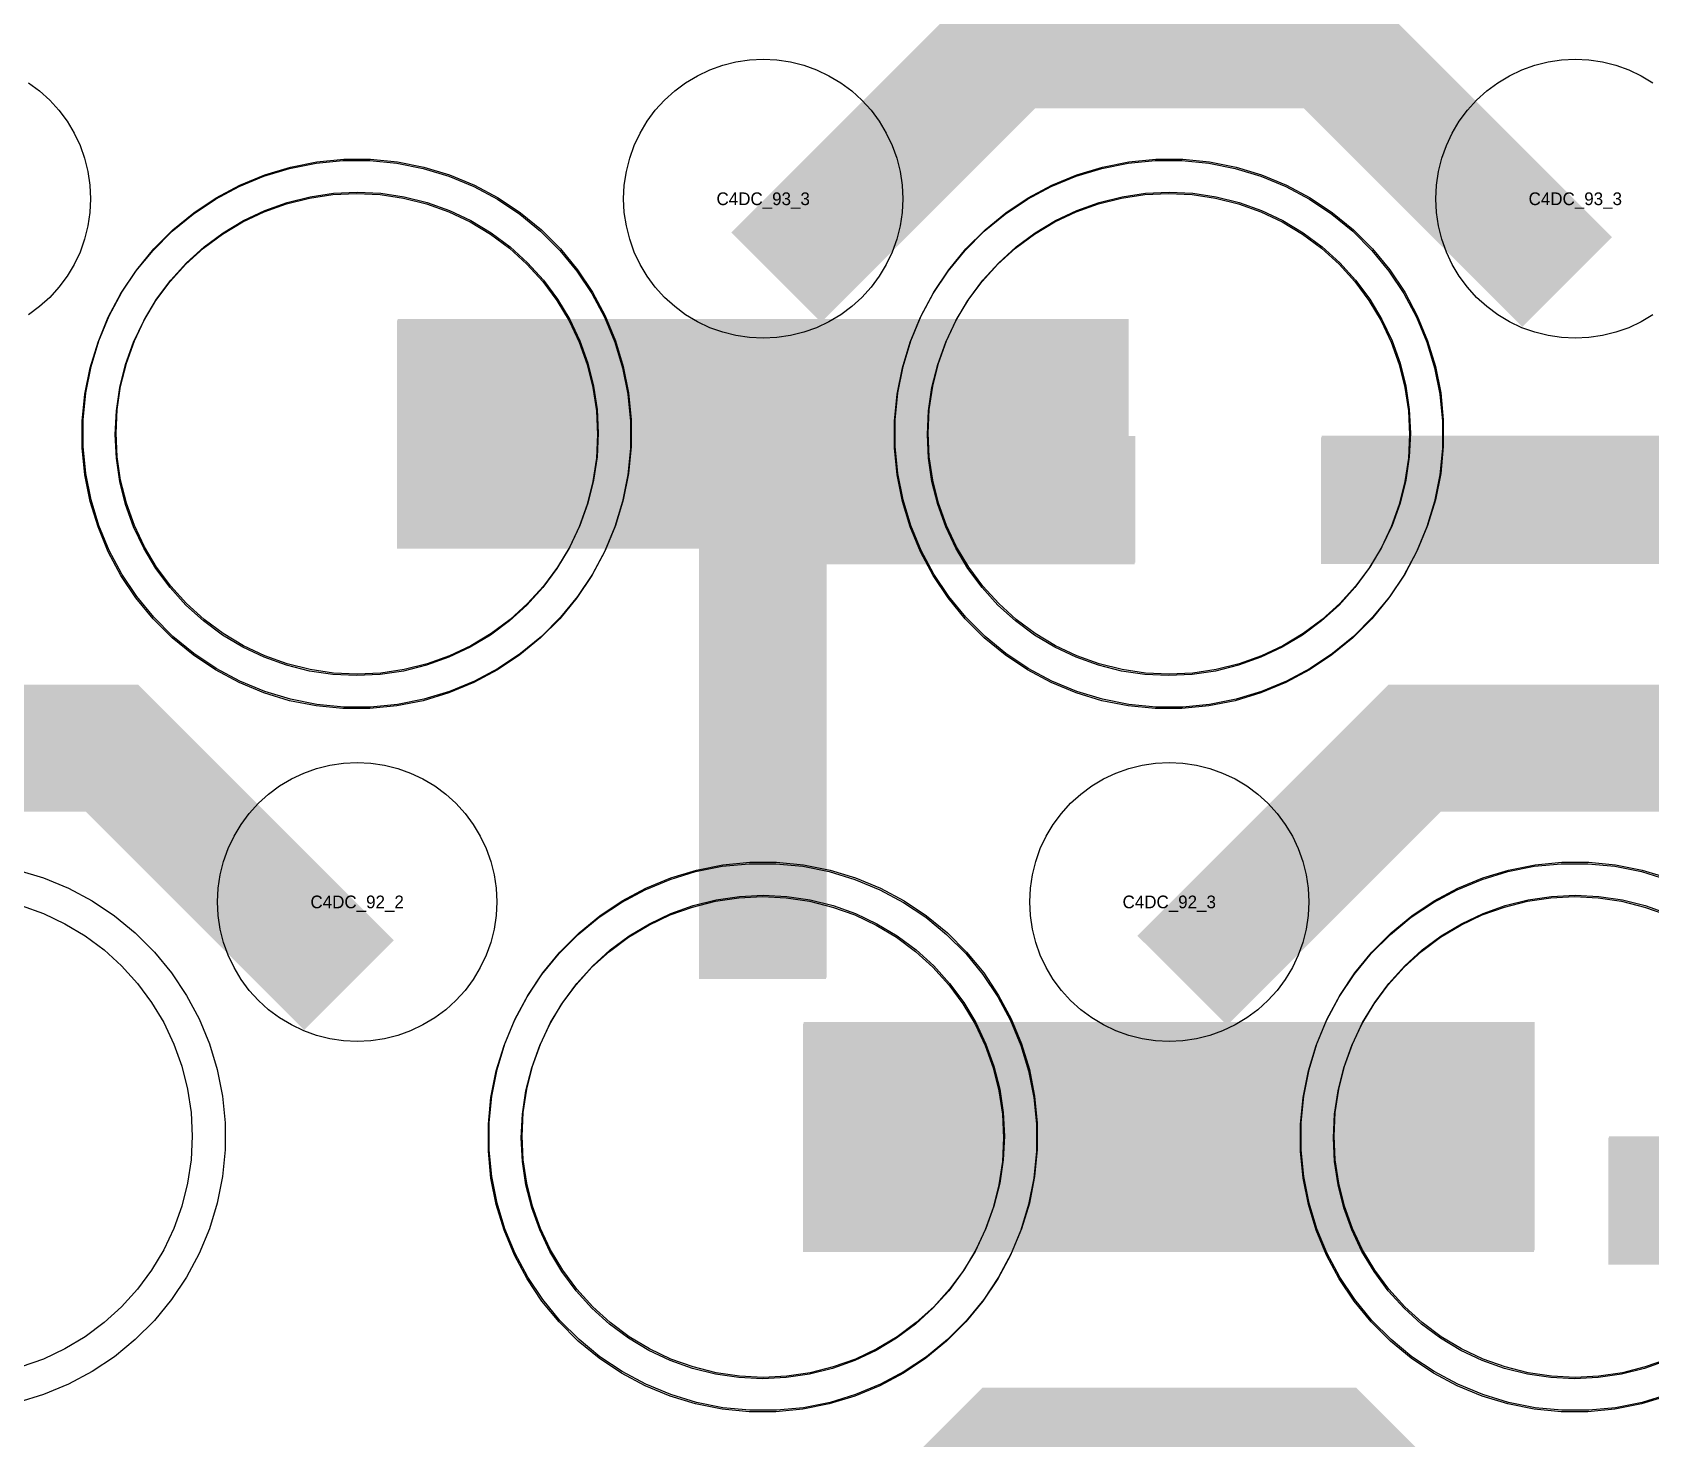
# Model space of a CAD drawing. Extents: x -11880 to 11880, y -14992 to 14992.
# Drawn here: x -11184 to -10865.2, y -2151.3 to -1874.1 of the extents above; entities that cross this region are included whole.
import ezdxf
from ezdxf.enums import TextEntityAlignment as Align

# ---------------------------------------------------------------- set-up
doc = ezdxf.new("R2010")
doc.units = 0
doc.header["$MEASUREMENT"] = 0
for name, color, linetype in [('GDS_775_DT_237', 138, 'CONTINUOUS'), ('RDL1_FS', 34, 'CONTINUOUS'), ('RDL_BS', 160, 'CONTINUOUS')]:
    doc.layers.add(name, color=color, linetype=linetype)

msp = doc.modelspace()

# ---------------------------------------------------------------- linework, layer by layer
at = {"layer": 'RDL1_FS', "color": 241, "true_color": 0xf7abae}
for points in [[(-11120.149, -2000.896), (-11124.806, -2000.667), (-11129.417, -1999.983), (-11133.94, -1998.851), (-11138.33, -1997.279), (-11142.544, -1995.287), (-11146.544, -1992.889), (-11150.289, -1990.111), (-11153.743, -1986.981), (-11156.873, -1983.527), (-11159.651, -1979.782), (-11162.049, -1975.782), (-11164.041, -1971.568), (-11165.613, -1967.178), (-11166.745, -1962.655), (-11167.429, -1958.044), (-11167.658, -1953.387), (-11167.429, -1948.73), (-11166.745, -1944.119), (-11165.613, -1939.596), (-11164.041, -1935.206), (-11162.049, -1930.992), (-11159.651, -1926.992), (-11156.873, -1923.247), (-11153.743, -1919.793), (-11150.289, -1916.663), (-11146.544, -1913.885), (-11142.544, -1911.487), (-11138.33, -1909.495), (-11133.94, -1907.923), (-11129.417, -1906.791), (-11124.806, -1906.107), (-11120.149, -1905.878), (-11115.492, -1906.107), (-11110.881, -1906.791), (-11106.358, -1907.923), (-11101.968, -1909.495), (-11097.754, -1911.487), (-11093.754, -1913.885), (-11090.009, -1916.663), (-11086.555, -1919.793), (-11083.425, -1923.247), (-11080.647, -1926.992), (-11078.249, -1930.992), (-11076.257, -1935.206), (-11074.685, -1939.596), (-11073.553, -1944.119), (-11072.869, -1948.73), (-11072.64, -1953.387), (-11072.869, -1958.044), (-11073.553, -1962.655), (-11074.685, -1967.178), (-11076.257, -1971.568), (-11078.249, -1975.782), (-11080.647, -1979.782), (-11083.425, -1983.527), (-11086.555, -1986.981), (-11090.009, -1990.111), (-11093.754, -1992.889), (-11097.754, -1995.287), (-11101.968, -1997.279), (-11106.358, -1998.851), (-11110.881, -1999.983), (-11115.492, -2000.667)], [(-10960.149, -2000.896), (-10964.806, -2000.667), (-10969.417, -1999.983), (-10973.94, -1998.851), (-10978.33, -1997.279), (-10982.544, -1995.287), (-10986.544, -1992.889), (-10990.289, -1990.111), (-10993.743, -1986.981), (-10996.873, -1983.527), (-10999.651, -1979.782), (-11002.049, -1975.782), (-11004.041, -1971.568), (-11005.613, -1967.178), (-11006.745, -1962.655), (-11007.429, -1958.044), (-11007.658, -1953.387), (-11007.429, -1948.73), (-11006.745, -1944.119), (-11005.613, -1939.596), (-11004.041, -1935.206), (-11002.049, -1930.992), (-10999.651, -1926.992), (-10996.873, -1923.247), (-10993.743, -1919.793), (-10990.289, -1916.663), (-10986.544, -1913.885), (-10982.544, -1911.487), (-10978.33, -1909.495), (-10973.94, -1907.923), (-10969.417, -1906.791), (-10964.806, -1906.107), (-10960.149, -1905.878), (-10955.492, -1906.107), (-10950.881, -1906.791), (-10946.358, -1907.923), (-10941.968, -1909.495), (-10937.754, -1911.487), (-10933.754, -1913.885), (-10930.009, -1916.663), (-10926.555, -1919.793), (-10923.425, -1923.247), (-10920.647, -1926.992), (-10918.249, -1930.992), (-10916.257, -1935.206), (-10914.685, -1939.596), (-10913.553, -1944.119), (-10912.869, -1948.73), (-10912.64, -1953.387), (-10912.869, -1958.044), (-10913.553, -1962.655), (-10914.685, -1967.178), (-10916.257, -1971.568), (-10918.249, -1975.782), (-10920.647, -1979.782), (-10923.425, -1983.527), (-10926.555, -1986.981), (-10930.009, -1990.111), (-10933.754, -1992.889), (-10937.754, -1995.287), (-10941.968, -1997.279), (-10946.358, -1998.851), (-10950.881, -1999.983), (-10955.492, -2000.667)], [(-11040.149, -2139.461), (-11044.806, -2139.232), (-11049.417, -2138.548), (-11053.94, -2137.416), (-11058.33, -2135.844), (-11062.544, -2133.852), (-11066.544, -2131.454), (-11070.289, -2128.676), (-11073.743, -2125.546), (-11076.873, -2122.092), (-11079.651, -2118.347), (-11082.049, -2114.347), (-11084.041, -2110.133), (-11085.613, -2105.743), (-11086.745, -2101.22), (-11087.429, -2096.609), (-11087.658, -2091.952), (-11087.429, -2087.295), (-11086.745, -2082.684), (-11085.613, -2078.161), (-11084.041, -2073.771), (-11082.049, -2069.557), (-11079.651, -2065.557), (-11076.873, -2061.812), (-11073.743, -2058.358), (-11070.289, -2055.228), (-11066.544, -2052.45), (-11062.544, -2050.052), (-11058.33, -2048.06), (-11053.94, -2046.488), (-11049.417, -2045.356), (-11044.806, -2044.672), (-11040.149, -2044.443), (-11035.492, -2044.672), (-11030.881, -2045.356), (-11026.358, -2046.488), (-11021.968, -2048.06), (-11017.754, -2050.052), (-11013.754, -2052.45), (-11010.009, -2055.228), (-11006.555, -2058.358), (-11003.425, -2061.812), (-11000.647, -2065.557), (-10998.249, -2069.557), (-10996.257, -2073.771), (-10994.685, -2078.161), (-10993.553, -2082.684), (-10992.869, -2087.295), (-10992.64, -2091.952), (-10992.869, -2096.609), (-10993.553, -2101.22), (-10994.685, -2105.743), (-10996.257, -2110.133), (-10998.249, -2114.347), (-11000.647, -2118.347), (-11003.425, -2122.092), (-11006.555, -2125.546), (-11010.009, -2128.676), (-11013.754, -2131.454), (-11017.754, -2133.852), (-11021.968, -2135.844), (-11026.358, -2137.416), (-11030.881, -2138.548), (-11035.492, -2139.232)]]:
    msp.add_lwpolyline(points, close=True, dxfattribs=at)
at = {"layer": 'RDL1_FS'}
for points in [[(-11120, -2000.614), (-11124.657, -2000.385), (-11129.268, -1999.701), (-11133.791, -1998.569), (-11138.181, -1996.997), (-11142.395, -1995.005), (-11146.395, -1992.607), (-11150.14, -1989.829), (-11153.594, -1986.699), (-11156.724, -1983.245), (-11159.502, -1979.5), (-11161.9, -1975.5), (-11163.892, -1971.286), (-11165.464, -1966.896), (-11166.596, -1962.373), (-11167.28, -1957.762), (-11167.509, -1953.105), (-11167.28, -1948.448), (-11166.596, -1943.837), (-11165.464, -1939.314), (-11163.892, -1934.924), (-11161.9, -1930.71), (-11159.502, -1926.71), (-11156.724, -1922.965), (-11153.594, -1919.511), (-11150.14, -1916.381), (-11146.395, -1913.603), (-11142.395, -1911.205), (-11138.181, -1909.213), (-11133.791, -1907.641), (-11129.268, -1906.509), (-11124.657, -1905.825), (-11120, -1905.596), (-11115.343, -1905.825), (-11110.732, -1906.509), (-11106.209, -1907.641), (-11101.819, -1909.213), (-11097.605, -1911.205), (-11093.605, -1913.603), (-11089.86, -1916.381), (-11086.406, -1919.511), (-11083.276, -1922.965), (-11080.498, -1926.71), (-11078.1, -1930.71), (-11076.108, -1934.924), (-11074.536, -1939.314), (-11073.404, -1943.837), (-11072.72, -1948.448), (-11072.491, -1953.105), (-11072.72, -1957.762), (-11073.404, -1962.373), (-11074.536, -1966.896), (-11076.108, -1971.286), (-11078.1, -1975.5), (-11080.498, -1979.5), (-11083.276, -1983.245), (-11086.406, -1986.699), (-11089.86, -1989.829), (-11093.605, -1992.607), (-11097.605, -1995.005), (-11101.819, -1996.997), (-11106.209, -1998.569), (-11110.732, -1999.701), (-11115.343, -2000.385)], [(-10960, -2000.614), (-10964.657, -2000.385), (-10969.268, -1999.701), (-10973.791, -1998.569), (-10978.181, -1996.997), (-10982.395, -1995.005), (-10986.395, -1992.607), (-10990.14, -1989.829), (-10993.594, -1986.699), (-10996.724, -1983.245), (-10999.502, -1979.5), (-11001.9, -1975.5), (-11003.892, -1971.286), (-11005.464, -1966.896), (-11006.596, -1962.373), (-11007.28, -1957.762), (-11007.509, -1953.105), (-11007.28, -1948.448), (-11006.596, -1943.837), (-11005.464, -1939.314), (-11003.892, -1934.924), (-11001.9, -1930.71), (-10999.502, -1926.71), (-10996.724, -1922.965), (-10993.594, -1919.511), (-10990.14, -1916.381), (-10986.395, -1913.603), (-10982.395, -1911.205), (-10978.181, -1909.213), (-10973.791, -1907.641), (-10969.268, -1906.509), (-10964.657, -1905.825), (-10960, -1905.596), (-10955.343, -1905.825), (-10950.732, -1906.509), (-10946.209, -1907.641), (-10941.819, -1909.213), (-10937.605, -1911.205), (-10933.605, -1913.603), (-10929.86, -1916.381), (-10926.406, -1919.511), (-10923.276, -1922.965), (-10920.498, -1926.71), (-10918.1, -1930.71), (-10916.108, -1934.924), (-10914.536, -1939.314), (-10913.404, -1943.837), (-10912.72, -1948.448), (-10912.491, -1953.105), (-10912.72, -1957.762), (-10913.404, -1962.373), (-10914.536, -1966.896), (-10916.108, -1971.286), (-10918.1, -1975.5), (-10920.498, -1979.5), (-10923.276, -1983.245), (-10926.406, -1986.699), (-10929.86, -1989.829), (-10933.605, -1992.607), (-10937.605, -1995.005), (-10941.819, -1996.997), (-10946.209, -1998.569), (-10950.732, -1999.701), (-10955.343, -2000.385)], [(-11040, -2139.179), (-11044.657, -2138.95), (-11049.268, -2138.266), (-11053.791, -2137.134), (-11058.181, -2135.562), (-11062.395, -2133.57), (-11066.395, -2131.172), (-11070.14, -2128.394), (-11073.594, -2125.264), (-11076.724, -2121.81), (-11079.502, -2118.065), (-11081.9, -2114.065), (-11083.892, -2109.851), (-11085.464, -2105.461), (-11086.596, -2100.938), (-11087.28, -2096.327), (-11087.509, -2091.67), (-11087.28, -2087.013), (-11086.596, -2082.402), (-11085.464, -2077.879), (-11083.892, -2073.489), (-11081.9, -2069.275), (-11079.502, -2065.275), (-11076.724, -2061.53), (-11073.594, -2058.076), (-11070.14, -2054.946), (-11066.395, -2052.168), (-11062.395, -2049.77), (-11058.181, -2047.778), (-11053.791, -2046.206), (-11049.268, -2045.074), (-11044.657, -2044.39), (-11040, -2044.161), (-11035.343, -2044.39), (-11030.732, -2045.074), (-11026.209, -2046.206), (-11021.819, -2047.778), (-11017.605, -2049.77), (-11013.605, -2052.168), (-11009.86, -2054.946), (-11006.406, -2058.076), (-11003.276, -2061.53), (-11000.498, -2065.275), (-10998.1, -2069.275), (-10996.108, -2073.489), (-10994.536, -2077.879), (-10993.404, -2082.402), (-10992.72, -2087.013), (-10992.491, -2091.67), (-10992.72, -2096.327), (-10993.404, -2100.938), (-10994.536, -2105.461), (-10996.108, -2109.851), (-10998.1, -2114.065), (-11000.498, -2118.065), (-11003.276, -2121.81), (-11006.406, -2125.264), (-11009.86, -2128.394), (-11013.605, -2131.172), (-11017.605, -2133.57), (-11021.819, -2135.562), (-11026.209, -2137.134), (-11030.732, -2138.266), (-11035.343, -2138.95)]]:
    msp.add_lwpolyline(points, close=True, dxfattribs=at)
at = {"layer": 'RDL1_FS', "color": 241, "true_color": 0xf7abae}
for points in [[(-11112.147, -1953.387, 45, 45, 0), (-11040.147, -1953.387, 45, 45, 0)], [(-11040.147, -1953.387, 45, 45, 0), (-10968.147, -1953.387, 45, 45, 0)], [(-11032.147, -2091.952, 45, 45, 0), (-10960.147, -2091.952, 45, 45, 0)], [(-10960.147, -2091.952, 45, 45, 0), (-10888.147, -2091.952, 45, 45, 0)]]:
    msp.add_lwpolyline(points, format="xyseb", dxfattribs=at)
at = {"layer": 'RDL1_FS'}
for points in [[(-11111.998, -1953.105, 45, 45, 0), (-11039.998, -1953.105, 45, 45, 0)], [(-11039.998, -1953.105, 45, 45, 0), (-10967.998, -1953.105, 45, 45, 0)], [(-11031.998, -2091.67, 45, 45, 0), (-10959.998, -2091.67, 45, 45, 0)], [(-10959.998, -2091.67, 45, 45, 0), (-10887.998, -2091.67, 45, 45, 0)]]:
    msp.add_lwpolyline(points, format="xyseb", dxfattribs=at)
for points in [[(-11186.209, -2046.206), (-11181.819, -2047.778), (-11177.605, -2049.77), (-11173.605, -2052.168), (-11169.86, -2054.946), (-11166.406, -2058.076), (-11163.276, -2061.53), (-11160.498, -2065.275), (-11158.1, -2069.275), (-11156.108, -2073.489), (-11154.536, -2077.879), (-11153.404, -2082.402), (-11152.72, -2087.013), (-11152.491, -2091.67), (-11152.72, -2096.327), (-11153.404, -2100.938), (-11154.536, -2105.461), (-11156.108, -2109.851), (-11158.1, -2114.065), (-11160.498, -2118.065), (-11163.276, -2121.81), (-11166.406, -2125.264), (-11169.86, -2128.394), (-11173.605, -2131.172), (-11177.605, -2133.57), (-11181.819, -2135.562), (-11186.209, -2137.134)], [(-10861.819, -2135.562), (-10866.209, -2137.134), (-10870.732, -2138.266), (-10875.343, -2138.95), (-10880, -2139.179), (-10884.657, -2138.95), (-10889.268, -2138.266), (-10893.791, -2137.134), (-10898.181, -2135.562), (-10902.395, -2133.57), (-10906.395, -2131.172), (-10910.14, -2128.394), (-10913.594, -2125.264), (-10916.724, -2121.81), (-10919.502, -2118.065), (-10921.9, -2114.065), (-10923.892, -2109.851), (-10925.464, -2105.461), (-10926.596, -2100.938), (-10927.28, -2096.327), (-10927.509, -2091.67), (-10927.28, -2087.013), (-10926.596, -2082.402), (-10925.464, -2077.879), (-10923.892, -2073.489), (-10921.9, -2069.275), (-10919.502, -2065.275), (-10916.724, -2061.53), (-10913.594, -2058.076), (-10910.14, -2054.946), (-10906.395, -2052.168), (-10902.395, -2049.77), (-10898.181, -2047.778), (-10893.791, -2046.206), (-10889.268, -2045.074), (-10884.657, -2044.39), (-10880, -2044.161), (-10875.343, -2044.39), (-10870.732, -2045.074), (-10866.209, -2046.206), (-10861.819, -2047.778)]]:
    msp.add_lwpolyline(points, dxfattribs=at)
at = {"layer": 'RDL1_FS', "color": 241, "true_color": 0xf7abae}
msp.add_lwpolyline([(-10861.968, -2135.844), (-10866.358, -2137.416), (-10870.881, -2138.548), (-10875.492, -2139.232), (-10880.149, -2139.461), (-10884.806, -2139.232), (-10889.417, -2138.548), (-10893.94, -2137.416), (-10898.33, -2135.844), (-10902.544, -2133.852), (-10906.544, -2131.454), (-10910.289, -2128.676), (-10913.743, -2125.546), (-10916.873, -2122.092), (-10919.651, -2118.347), (-10922.049, -2114.347), (-10924.041, -2110.133), (-10925.613, -2105.743), (-10926.745, -2101.22), (-10927.429, -2096.609), (-10927.658, -2091.952), (-10927.429, -2087.295), (-10926.745, -2082.684), (-10925.613, -2078.161), (-10924.041, -2073.771), (-10922.049, -2069.557), (-10919.651, -2065.557), (-10916.873, -2061.812), (-10913.743, -2058.358), (-10910.289, -2055.228), (-10906.544, -2052.45), (-10902.544, -2050.052), (-10898.33, -2048.06), (-10893.94, -2046.488), (-10889.417, -2045.356), (-10884.806, -2044.672), (-10880.149, -2044.443), (-10875.492, -2044.672), (-10870.881, -2045.356), (-10866.358, -2046.488), (-10861.968, -2048.06)], dxfattribs=at)
at = {"layer": 'RDL_BS'}
for points in [[(-11037.438, -1922.419, 25, 25, 0), (-10991.623, -1876.604, 25, 25, 0), (-10958.07, -1876.604, 25, 25, 0)], [(-10881.599, -1923.318, 25, 25, 0), (-10928.313, -1876.604, 25, 25, 0), (-10958.071, -1876.604, 25, 25, 0)], [(-11040, -2060.42, 25, 25, 0), (-11040, -1953.643, 25, 25, 0)], [(-11040, -2060.42, 25, 25, 0), (-11040, -1953.643, 25, 25, 0)], [(-11052.5, -1966.143, 25, 25, 0), (-10987.833, -1966.143, 25, 25, 0)], [(-11052.5, -1966.143, 25, 25, 0), (-10966.667, -1966.143, 25, 25, 0)], [(-10929.984, -1966.118, 25, 25, 0), (-10820.719, -1966.118, 25, 25, 0)], [(-11121.599, -2061.883, 25, 25, 0), (-11168.313, -2015.169, 25, 25, 0), (-11198.071, -2015.169, 25, 25, 0)], [(-10957.438, -2060.984, 25, 25, 0), (-10911.623, -2015.169, 25, 25, 0), (-10878.07, -2015.169, 25, 25, 0)], [(-10801.599, -2061.883, 25, 25, 0), (-10848.313, -2015.169, 25, 25, 0), (-10878.071, -2015.169, 25, 25, 0)], [(-10787.5, -2104.17, 25, 25, 0), (-10873.333, -2104.17, 25, 25, 0)], [(-11037.438, -2199.549, 25, 25, 0), (-10991.623, -2153.734, 25, 25, 0), (-10958.07, -2153.734, 25, 25, 0)], [(-10881.599, -2200.448, 25, 25, 0), (-10928.313, -2153.734, 25, 25, 0), (-10958.071, -2153.734, 25, 25, 0)]]:
    msp.add_lwpolyline(points, format="xyseb", dxfattribs=at)
for points in [[(-11040, -1934.411), (-11042.693, -1934.279), (-11045.365, -1933.883), (-11047.984, -1933.226), (-11050.519, -1932.319), (-11052.956, -1931.167), (-11055.28, -1929.774), (-11057.443, -1928.171), (-11059.442, -1926.359), (-11061.254, -1924.36), (-11062.857, -1922.197), (-11064.25, -1919.873), (-11065.402, -1917.436), (-11066.309, -1914.901), (-11066.966, -1912.282), (-11067.362, -1909.61), (-11067.494, -1906.917), (-11067.362, -1904.224), (-11066.966, -1901.552), (-11066.309, -1898.933), (-11065.402, -1896.398), (-11064.25, -1893.961), (-11062.857, -1891.637), (-11061.254, -1889.474), (-11059.442, -1887.475), (-11057.443, -1885.663), (-11055.28, -1884.06), (-11052.956, -1882.667), (-11050.519, -1881.515), (-11047.984, -1880.608), (-11045.365, -1879.951), (-11042.693, -1879.555), (-11040, -1879.423), (-11037.307, -1879.555), (-11034.635, -1879.951), (-11032.016, -1880.608), (-11029.481, -1881.515), (-11027.044, -1882.667), (-11024.72, -1884.06), (-11022.557, -1885.663), (-11020.558, -1887.475), (-11018.746, -1889.474), (-11017.143, -1891.637), (-11015.75, -1893.961), (-11014.598, -1896.398), (-11013.691, -1898.933), (-11013.034, -1901.552), (-11012.638, -1904.224), (-11012.506, -1906.917), (-11012.638, -1909.61), (-11013.034, -1912.282), (-11013.691, -1914.901), (-11014.598, -1917.436), (-11015.75, -1919.873), (-11017.143, -1922.197), (-11018.746, -1924.36), (-11020.558, -1926.359), (-11022.557, -1928.171), (-11024.72, -1929.774), (-11027.044, -1931.167), (-11029.481, -1932.319), (-11032.016, -1933.226), (-11034.635, -1933.883), (-11037.307, -1934.279)], [(-11122.644, -2007.105), (-11127.938, -2006.588), (-11133.165, -2005.542), (-11138.205, -2004.011), (-11143.115, -2001.98), (-11147.777, -1999.488), (-11152.191, -1996.541), (-11156.292, -1993.179), (-11160.074, -1989.397), (-11163.436, -1985.296), (-11166.383, -1980.882), (-11168.875, -1976.22), (-11170.906, -1971.31), (-11172.437, -1966.27), (-11173.483, -1961.043), (-11174, -1955.749), (-11174, -1950.461), (-11173.483, -1945.167), (-11172.437, -1939.94), (-11170.906, -1934.9), (-11168.875, -1929.99), (-11166.383, -1925.328), (-11163.436, -1920.914), (-11160.074, -1916.813), (-11156.292, -1913.031), (-11152.191, -1909.669), (-11147.777, -1906.722), (-11143.115, -1904.23), (-11138.205, -1902.199), (-11133.165, -1900.668), (-11127.938, -1899.622), (-11122.644, -1899.105), (-11117.356, -1899.105), (-11112.062, -1899.622), (-11106.835, -1900.668), (-11101.795, -1902.199), (-11096.885, -1904.23), (-11092.223, -1906.722), (-11087.809, -1909.669), (-11083.708, -1913.031), (-11079.926, -1916.813), (-11076.564, -1920.914), (-11073.617, -1925.328), (-11071.125, -1929.99), (-11069.094, -1934.9), (-11067.563, -1939.94), (-11066.517, -1945.167), (-11066, -1950.461), (-11066, -1955.749), (-11066.517, -1961.043), (-11067.563, -1966.27), (-11069.094, -1971.31), (-11071.125, -1976.22), (-11073.617, -1980.882), (-11076.564, -1985.296), (-11079.926, -1989.397), (-11083.708, -1993.179), (-11087.809, -1996.541), (-11092.223, -1999.488), (-11096.885, -2001.98), (-11101.795, -2004.011), (-11106.835, -2005.542), (-11112.062, -2006.588), (-11117.356, -2007.105)], [(-10962.644, -2007.105), (-10967.938, -2006.588), (-10973.165, -2005.542), (-10978.205, -2004.011), (-10983.115, -2001.98), (-10987.777, -1999.488), (-10992.191, -1996.541), (-10996.292, -1993.179), (-11000.074, -1989.397), (-11003.436, -1985.296), (-11006.383, -1980.882), (-11008.875, -1976.22), (-11010.906, -1971.31), (-11012.437, -1966.27), (-11013.483, -1961.043), (-11014, -1955.749), (-11014, -1950.461), (-11013.483, -1945.167), (-11012.437, -1939.94), (-11010.906, -1934.9), (-11008.875, -1929.99), (-11006.383, -1925.328), (-11003.436, -1920.914), (-11000.074, -1916.813), (-10996.292, -1913.031), (-10992.191, -1909.669), (-10987.777, -1906.722), (-10983.115, -1904.23), (-10978.205, -1902.199), (-10973.165, -1900.668), (-10967.938, -1899.622), (-10962.644, -1899.105), (-10957.356, -1899.105), (-10952.062, -1899.622), (-10946.835, -1900.668), (-10941.795, -1902.199), (-10936.885, -1904.23), (-10932.223, -1906.722), (-10927.809, -1909.669), (-10923.708, -1913.031), (-10919.926, -1916.813), (-10916.564, -1920.914), (-10913.617, -1925.328), (-10911.125, -1929.99), (-10909.094, -1934.9), (-10907.563, -1939.94), (-10906.517, -1945.167), (-10906, -1950.461), (-10906, -1955.749), (-10906.517, -1961.043), (-10907.563, -1966.27), (-10909.094, -1971.31), (-10911.125, -1976.22), (-10913.617, -1980.882), (-10916.564, -1985.296), (-10919.926, -1989.397), (-10923.708, -1993.179), (-10927.809, -1996.541), (-10932.223, -1999.488), (-10936.885, -2001.98), (-10941.795, -2004.011), (-10946.835, -2005.542), (-10952.062, -2006.588), (-10957.356, -2007.105)], [(-11120, -2072.976), (-11122.693, -2072.844), (-11125.365, -2072.448), (-11127.984, -2071.791), (-11130.519, -2070.884), (-11132.956, -2069.732), (-11135.28, -2068.339), (-11137.443, -2066.736), (-11139.442, -2064.924), (-11141.254, -2062.925), (-11142.857, -2060.762), (-11144.25, -2058.438), (-11145.402, -2056.001), (-11146.309, -2053.466), (-11146.966, -2050.847), (-11147.362, -2048.175), (-11147.494, -2045.482), (-11147.362, -2042.789), (-11146.966, -2040.117), (-11146.309, -2037.498), (-11145.402, -2034.963), (-11144.25, -2032.526), (-11142.857, -2030.202), (-11141.254, -2028.039), (-11139.442, -2026.04), (-11137.443, -2024.228), (-11135.28, -2022.625), (-11132.956, -2021.232), (-11130.519, -2020.08), (-11127.984, -2019.173), (-11125.365, -2018.516), (-11122.693, -2018.12), (-11120, -2017.988), (-11117.307, -2018.12), (-11114.635, -2018.516), (-11112.016, -2019.173), (-11109.481, -2020.08), (-11107.044, -2021.232), (-11104.72, -2022.625), (-11102.557, -2024.228), (-11100.558, -2026.04), (-11098.746, -2028.039), (-11097.143, -2030.202), (-11095.75, -2032.526), (-11094.598, -2034.963), (-11093.691, -2037.498), (-11093.034, -2040.117), (-11092.638, -2042.789), (-11092.506, -2045.482), (-11092.638, -2048.175), (-11093.034, -2050.847), (-11093.691, -2053.466), (-11094.598, -2056.001), (-11095.75, -2058.438), (-11097.143, -2060.762), (-11098.746, -2062.925), (-11100.558, -2064.924), (-11102.557, -2066.736), (-11104.72, -2068.339), (-11107.044, -2069.732), (-11109.481, -2070.884), (-11112.016, -2071.791), (-11114.635, -2072.448), (-11117.307, -2072.844)], [(-10960, -2072.976), (-10962.693, -2072.844), (-10965.365, -2072.448), (-10967.984, -2071.791), (-10970.519, -2070.884), (-10972.956, -2069.732), (-10975.28, -2068.339), (-10977.443, -2066.736), (-10979.442, -2064.924), (-10981.254, -2062.925), (-10982.857, -2060.762), (-10984.25, -2058.438), (-10985.402, -2056.001), (-10986.309, -2053.466), (-10986.966, -2050.847), (-10987.362, -2048.175), (-10987.494, -2045.482), (-10987.362, -2042.789), (-10986.966, -2040.117), (-10986.309, -2037.498), (-10985.402, -2034.963), (-10984.25, -2032.526), (-10982.857, -2030.202), (-10981.254, -2028.039), (-10979.442, -2026.04), (-10977.443, -2024.228), (-10975.28, -2022.625), (-10972.956, -2021.232), (-10970.519, -2020.08), (-10967.984, -2019.173), (-10965.365, -2018.516), (-10962.693, -2018.12), (-10960, -2017.988), (-10957.307, -2018.12), (-10954.635, -2018.516), (-10952.016, -2019.173), (-10949.481, -2020.08), (-10947.044, -2021.232), (-10944.72, -2022.625), (-10942.557, -2024.228), (-10940.558, -2026.04), (-10938.746, -2028.039), (-10937.143, -2030.202), (-10935.75, -2032.526), (-10934.598, -2034.963), (-10933.691, -2037.498), (-10933.034, -2040.117), (-10932.638, -2042.789), (-10932.506, -2045.482), (-10932.638, -2048.175), (-10933.034, -2050.847), (-10933.691, -2053.466), (-10934.598, -2056.001), (-10935.75, -2058.438), (-10937.143, -2060.762), (-10938.746, -2062.925), (-10940.558, -2064.924), (-10942.557, -2066.736), (-10944.72, -2068.339), (-10947.044, -2069.732), (-10949.481, -2070.884), (-10952.016, -2071.791), (-10954.635, -2072.448), (-10957.307, -2072.844)], [(-11042.644, -2145.67), (-11047.938, -2145.153), (-11053.165, -2144.107), (-11058.205, -2142.576), (-11063.115, -2140.545), (-11067.777, -2138.053), (-11072.191, -2135.106), (-11076.292, -2131.744), (-11080.074, -2127.962), (-11083.436, -2123.861), (-11086.383, -2119.447), (-11088.875, -2114.785), (-11090.906, -2109.875), (-11092.437, -2104.835), (-11093.483, -2099.608), (-11094, -2094.314), (-11094, -2089.026), (-11093.483, -2083.732), (-11092.437, -2078.505), (-11090.906, -2073.465), (-11088.875, -2068.555), (-11086.383, -2063.893), (-11083.436, -2059.479), (-11080.074, -2055.378), (-11076.292, -2051.596), (-11072.191, -2048.234), (-11067.777, -2045.287), (-11063.115, -2042.795), (-11058.205, -2040.764), (-11053.165, -2039.233), (-11047.938, -2038.187), (-11042.644, -2037.67), (-11037.356, -2037.67), (-11032.062, -2038.187), (-11026.835, -2039.233), (-11021.795, -2040.764), (-11016.885, -2042.795), (-11012.223, -2045.287), (-11007.809, -2048.234), (-11003.708, -2051.596), (-10999.926, -2055.378), (-10996.564, -2059.479), (-10993.617, -2063.893), (-10991.125, -2068.555), (-10989.094, -2073.465), (-10987.563, -2078.505), (-10986.517, -2083.732), (-10986, -2089.026), (-10986, -2094.314), (-10986.517, -2099.608), (-10987.563, -2104.835), (-10989.094, -2109.875), (-10991.125, -2114.785), (-10993.617, -2119.447), (-10996.564, -2123.861), (-10999.926, -2127.962), (-11003.708, -2131.744), (-11007.809, -2135.106), (-11012.223, -2138.053), (-11016.885, -2140.545), (-11021.795, -2142.576), (-11026.835, -2144.107), (-11032.062, -2145.153), (-11037.356, -2145.67)]]:
    msp.add_lwpolyline(points, close=True, dxfattribs=at)
for points in [[(-10864.72, -1929.774), (-10867.044, -1931.167), (-10869.481, -1932.319), (-10872.016, -1933.226), (-10874.635, -1933.883), (-10877.307, -1934.279), (-10880, -1934.411), (-10882.693, -1934.279), (-10885.365, -1933.883), (-10887.984, -1933.226), (-10890.519, -1932.319), (-10892.956, -1931.167), (-10895.28, -1929.774), (-10897.443, -1928.171), (-10899.442, -1926.359), (-10901.254, -1924.36), (-10902.857, -1922.197), (-10904.25, -1919.873), (-10905.402, -1917.436), (-10906.309, -1914.901), (-10906.966, -1912.282), (-10907.362, -1909.61), (-10907.494, -1906.917), (-10907.362, -1904.224), (-10906.966, -1901.552), (-10906.309, -1898.933), (-10905.402, -1896.398), (-10904.25, -1893.961), (-10902.857, -1891.637), (-10901.254, -1889.474), (-10899.442, -1887.475), (-10897.443, -1885.663), (-10895.28, -1884.06), (-10892.956, -1882.667), (-10890.519, -1881.515), (-10887.984, -1880.608), (-10885.365, -1879.951), (-10882.693, -1879.555), (-10880, -1879.423), (-10877.307, -1879.555), (-10874.635, -1879.951), (-10872.016, -1880.608), (-10869.481, -1881.515), (-10867.044, -1882.667), (-10864.72, -1884.06)], [(-11184.72, -1884.06), (-11182.557, -1885.663), (-11180.558, -1887.475), (-11178.746, -1889.474), (-11177.143, -1891.637), (-11175.75, -1893.961), (-11174.598, -1896.398), (-11173.691, -1898.933), (-11173.034, -1901.552), (-11172.638, -1904.224), (-11172.506, -1906.917), (-11172.638, -1909.61), (-11173.034, -1912.282), (-11173.691, -1914.901), (-11174.598, -1917.436), (-11175.75, -1919.873), (-11177.143, -1922.197), (-11178.746, -1924.36), (-11180.558, -1926.359), (-11182.557, -1928.171), (-11184.72, -1929.774)], [(-11186.835, -2039.233), (-11181.795, -2040.764), (-11176.885, -2042.795), (-11172.223, -2045.287), (-11167.809, -2048.234), (-11163.708, -2051.596), (-11159.926, -2055.378), (-11156.564, -2059.479), (-11153.617, -2063.893), (-11151.125, -2068.555), (-11149.094, -2073.465), (-11147.563, -2078.505), (-11146.517, -2083.732), (-11146, -2089.026), (-11146, -2094.314), (-11146.517, -2099.608), (-11147.563, -2104.835), (-11149.094, -2109.875), (-11151.125, -2114.785), (-11153.617, -2119.447), (-11156.564, -2123.861), (-11159.926, -2127.962), (-11163.708, -2131.744), (-11167.809, -2135.106), (-11172.223, -2138.053), (-11176.885, -2140.545), (-11181.795, -2142.576), (-11186.835, -2144.107)], [(-10861.795, -2142.576), (-10866.835, -2144.107), (-10872.062, -2145.153), (-10877.356, -2145.67), (-10882.644, -2145.67), (-10887.938, -2145.153), (-10893.165, -2144.107), (-10898.205, -2142.576), (-10903.115, -2140.545), (-10907.777, -2138.053), (-10912.191, -2135.106), (-10916.292, -2131.744), (-10920.074, -2127.962), (-10923.436, -2123.861), (-10926.383, -2119.447), (-10928.875, -2114.785), (-10930.906, -2109.875), (-10932.437, -2104.835), (-10933.483, -2099.608), (-10934, -2094.314), (-10934, -2089.026), (-10933.483, -2083.732), (-10932.437, -2078.505), (-10930.906, -2073.465), (-10928.875, -2068.555), (-10926.383, -2063.893), (-10923.436, -2059.479), (-10920.074, -2055.378), (-10916.292, -2051.596), (-10912.191, -2048.234), (-10907.777, -2045.287), (-10903.115, -2042.795), (-10898.205, -2040.764), (-10893.165, -2039.233), (-10887.938, -2038.187), (-10882.644, -2037.67), (-10877.356, -2037.67), (-10872.062, -2038.187), (-10866.835, -2039.233), (-10861.795, -2040.764)]]:
    msp.add_lwpolyline(points, dxfattribs=at)
at = {"layer": 'RDL_BS', "color": 241, "true_color": 0xf7abae}
for points in [[(-11122.793, -2007.387), (-11128.087, -2006.87), (-11133.314, -2005.824), (-11138.354, -2004.293), (-11143.264, -2002.262), (-11147.926, -1999.77), (-11152.34, -1996.823), (-11156.441, -1993.461), (-11160.223, -1989.679), (-11163.585, -1985.578), (-11166.532, -1981.164), (-11169.024, -1976.502), (-11171.055, -1971.592), (-11172.586, -1966.552), (-11173.632, -1961.325), (-11174.149, -1956.031), (-11174.149, -1950.743), (-11173.632, -1945.449), (-11172.586, -1940.222), (-11171.055, -1935.182), (-11169.024, -1930.272), (-11166.532, -1925.61), (-11163.585, -1921.196), (-11160.223, -1917.095), (-11156.441, -1913.313), (-11152.34, -1909.951), (-11147.926, -1907.004), (-11143.264, -1904.512), (-11138.354, -1902.481), (-11133.314, -1900.95), (-11128.087, -1899.904), (-11122.793, -1899.387), (-11117.505, -1899.387), (-11112.211, -1899.904), (-11106.984, -1900.95), (-11101.944, -1902.481), (-11097.034, -1904.512), (-11092.372, -1907.004), (-11087.958, -1909.951), (-11083.857, -1913.313), (-11080.075, -1917.095), (-11076.713, -1921.196), (-11073.766, -1925.61), (-11071.274, -1930.272), (-11069.243, -1935.182), (-11067.712, -1940.222), (-11066.666, -1945.449), (-11066.149, -1950.743), (-11066.149, -1956.031), (-11066.666, -1961.325), (-11067.712, -1966.552), (-11069.243, -1971.592), (-11071.274, -1976.502), (-11073.766, -1981.164), (-11076.713, -1985.578), (-11080.075, -1989.679), (-11083.857, -1993.461), (-11087.958, -1996.823), (-11092.372, -1999.77), (-11097.034, -2002.262), (-11101.944, -2004.293), (-11106.984, -2005.824), (-11112.211, -2006.87), (-11117.505, -2007.387)], [(-10962.793, -2007.387), (-10968.087, -2006.87), (-10973.314, -2005.824), (-10978.354, -2004.293), (-10983.264, -2002.262), (-10987.926, -1999.77), (-10992.34, -1996.823), (-10996.441, -1993.461), (-11000.223, -1989.679), (-11003.585, -1985.578), (-11006.532, -1981.164), (-11009.024, -1976.502), (-11011.055, -1971.592), (-11012.586, -1966.552), (-11013.632, -1961.325), (-11014.149, -1956.031), (-11014.149, -1950.743), (-11013.632, -1945.449), (-11012.586, -1940.222), (-11011.055, -1935.182), (-11009.024, -1930.272), (-11006.532, -1925.61), (-11003.585, -1921.196), (-11000.223, -1917.095), (-10996.441, -1913.313), (-10992.34, -1909.951), (-10987.926, -1907.004), (-10983.264, -1904.512), (-10978.354, -1902.481), (-10973.314, -1900.95), (-10968.087, -1899.904), (-10962.793, -1899.387), (-10957.505, -1899.387), (-10952.211, -1899.904), (-10946.984, -1900.95), (-10941.944, -1902.481), (-10937.034, -1904.512), (-10932.372, -1907.004), (-10927.958, -1909.951), (-10923.857, -1913.313), (-10920.075, -1917.095), (-10916.713, -1921.196), (-10913.766, -1925.61), (-10911.274, -1930.272), (-10909.243, -1935.182), (-10907.712, -1940.222), (-10906.666, -1945.449), (-10906.149, -1950.743), (-10906.149, -1956.031), (-10906.666, -1961.325), (-10907.712, -1966.552), (-10909.243, -1971.592), (-10911.274, -1976.502), (-10913.766, -1981.164), (-10916.713, -1985.578), (-10920.075, -1989.679), (-10923.857, -1993.461), (-10927.958, -1996.823), (-10932.372, -1999.77), (-10937.034, -2002.262), (-10941.944, -2004.293), (-10946.984, -2005.824), (-10952.211, -2006.87), (-10957.505, -2007.387)], [(-11042.793, -2145.952), (-11048.087, -2145.435), (-11053.314, -2144.389), (-11058.354, -2142.858), (-11063.264, -2140.827), (-11067.926, -2138.335), (-11072.34, -2135.388), (-11076.441, -2132.026), (-11080.223, -2128.244), (-11083.585, -2124.143), (-11086.532, -2119.729), (-11089.024, -2115.067), (-11091.055, -2110.157), (-11092.586, -2105.117), (-11093.632, -2099.89), (-11094.149, -2094.596), (-11094.149, -2089.308), (-11093.632, -2084.014), (-11092.586, -2078.787), (-11091.055, -2073.747), (-11089.024, -2068.837), (-11086.532, -2064.175), (-11083.585, -2059.761), (-11080.223, -2055.66), (-11076.441, -2051.878), (-11072.34, -2048.516), (-11067.926, -2045.569), (-11063.264, -2043.077), (-11058.354, -2041.046), (-11053.314, -2039.515), (-11048.087, -2038.469), (-11042.793, -2037.952), (-11037.505, -2037.952), (-11032.211, -2038.469), (-11026.984, -2039.515), (-11021.944, -2041.046), (-11017.034, -2043.077), (-11012.372, -2045.569), (-11007.958, -2048.516), (-11003.857, -2051.878), (-11000.075, -2055.66), (-10996.713, -2059.761), (-10993.766, -2064.175), (-10991.274, -2068.837), (-10989.243, -2073.747), (-10987.712, -2078.787), (-10986.666, -2084.014), (-10986.149, -2089.308), (-10986.149, -2094.596), (-10986.666, -2099.89), (-10987.712, -2105.117), (-10989.243, -2110.157), (-10991.274, -2115.067), (-10993.766, -2119.729), (-10996.713, -2124.143), (-11000.075, -2128.244), (-11003.857, -2132.026), (-11007.958, -2135.388), (-11012.372, -2138.335), (-11017.034, -2140.827), (-11021.944, -2142.858), (-11026.984, -2144.389), (-11032.211, -2145.435), (-11037.505, -2145.952)]]:
    msp.add_lwpolyline(points, close=True, dxfattribs=at)
for points in [[(-11040.149, -2060.702, 25, 25, 0), (-11040.149, -1953.925, 25, 25, 0)], [(-11040.149, -2060.702, 25, 25, 0), (-11040.149, -1953.925, 25, 25, 0)], [(-11052.649, -1966.425, 25, 25, 0), (-10987.982, -1966.425, 25, 25, 0)], [(-11052.649, -1966.425, 25, 25, 0), (-10966.816, -1966.425, 25, 25, 0)], [(-10930.133, -1966.4, 25, 25, 0), (-10820.868, -1966.4, 25, 25, 0)], [(-10787.649, -2104.452, 25, 25, 0), (-10873.482, -2104.452, 25, 25, 0)]]:
    msp.add_lwpolyline(points, format="xyseb", dxfattribs=at)
msp.add_lwpolyline([(-10861.944, -2142.858), (-10866.984, -2144.389), (-10872.211, -2145.435), (-10877.505, -2145.952), (-10882.793, -2145.952), (-10888.087, -2145.435), (-10893.314, -2144.389), (-10898.354, -2142.858), (-10903.264, -2140.827), (-10907.926, -2138.335), (-10912.34, -2135.388), (-10916.441, -2132.026), (-10920.223, -2128.244), (-10923.585, -2124.143), (-10926.532, -2119.729), (-10929.024, -2115.067), (-10931.055, -2110.157), (-10932.586, -2105.117), (-10933.632, -2099.89), (-10934.149, -2094.596), (-10934.149, -2089.308), (-10933.632, -2084.014), (-10932.586, -2078.787), (-10931.055, -2073.747), (-10929.024, -2068.837), (-10926.532, -2064.175), (-10923.585, -2059.761), (-10920.223, -2055.66), (-10916.441, -2051.878), (-10912.34, -2048.516), (-10907.926, -2045.569), (-10903.264, -2043.077), (-10898.354, -2041.046), (-10893.314, -2039.515), (-10888.087, -2038.469), (-10882.793, -2037.952), (-10877.505, -2037.952), (-10872.211, -2038.469), (-10866.984, -2039.515), (-10861.944, -2041.046)], dxfattribs=at)

# ---------------------------------------------------------------- texts
at = {"layer": 'GDS_775_DT_237'}
for s, p in [('C4DC_93_3', (-11040, -1906.917)), ('C4DC_93_3', (-11040, -1906.917)), ('C4DC_93_3', (-10880, -1906.917)), ('C4DC_93_3', (-10880, -1906.917)), ('C4DC_92_2', (-11120, -2045.482)), ('C4DC_92_2', (-11120, -2045.482)), ('C4DC_92_3', (-10960, -2045.482)), ('C4DC_92_3', (-10960, -2045.482))]:
    msp.add_text(s, height=2.5, dxfattribs=at).set_placement(p, align=Align.MIDDLE_CENTER)

doc.saveas('drawing.dxf')
